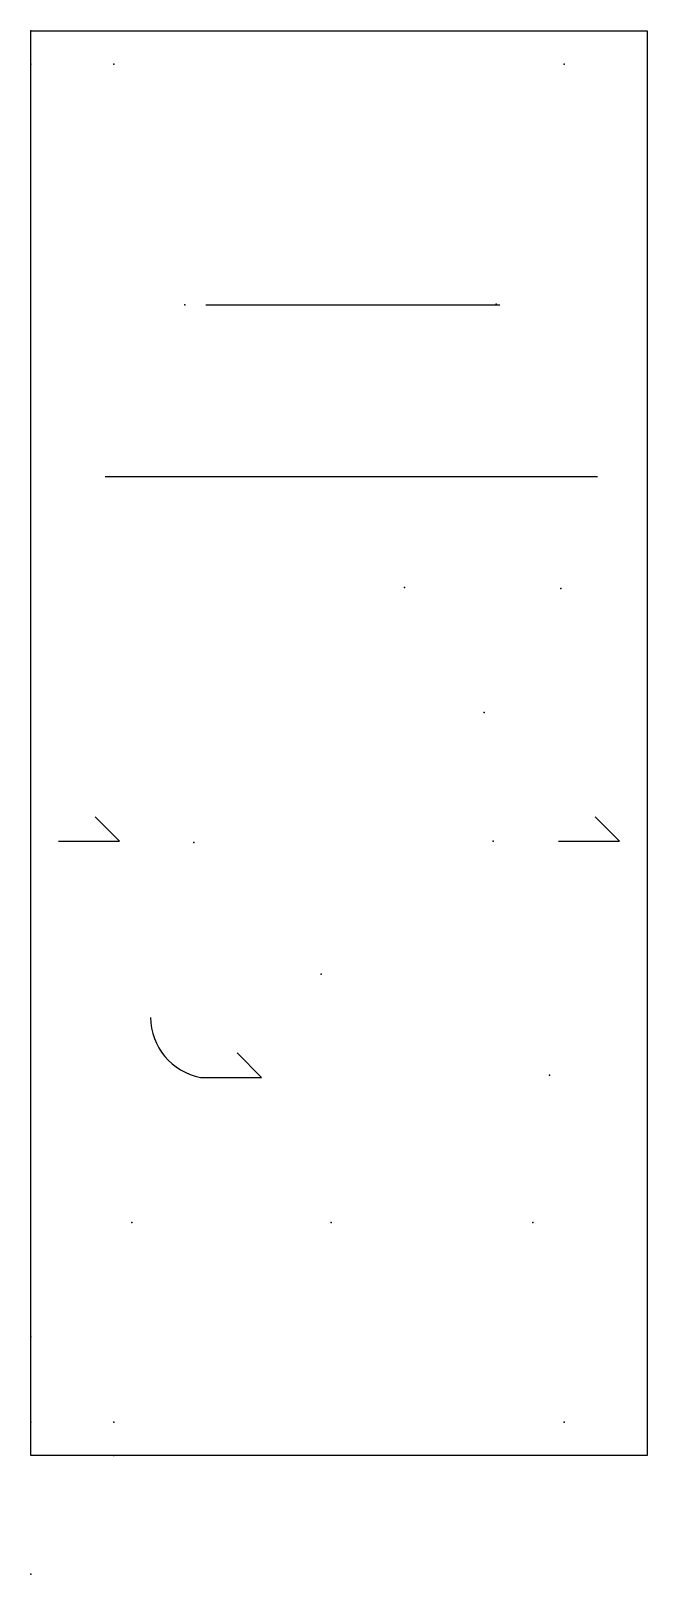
# Model space of a CAD drawing. Header units: millimetres. Extents: x 0 to 56, y -11 to 128.
import ezdxf

# ---------------------------------------------------------------- set-up
doc = ezdxf.new("R2010")
doc.units = ezdxf.units.MM
doc.layers.add('Default', color=70, linetype='Continuous')

msp = doc.modelspace()

# ---------------------------------------------------------------- linework, layer by layer
at = {"layer": 'Default'}
for points in [[(20.08, 0), (0, 0), (0, 128.5), (55.6, 128.5), (55.6, 0), (0, 0)], [(15.8, 103.8), (42.3, 103.8)], [(6.7, 88.3), (51.11, 88.3)], [(2.5, 55.4), (8, 55.4), (5.8, 57.6)], [(47.6, 55.4), (53.1, 55.4), (50.9, 57.6)]]:
    msp.add_lwpolyline(points, dxfattribs=at)
msp.add_lwpolyline([(10.8, 39.5, 0.358346), (15.3, 34.1), (20.8, 34.1), (18.6, 36.3)], format="xyb", dxfattribs=at)
for p in [(0, 128.5), (0, 125.5), (7.5, 125.5), (48.1, 125.5), (13.9, 103.8), (41.97, 103.86), (33.7, 78.3), (47.8, 78.2), (40.9, 67), (14.7, 55.3), (41.7, 55.4), (26.2, 43.4), (46.8, 34.3), (9.1, 21), (27.1, 21), (45.3, 21), (0, 10.71), (0, 10.71), (0, 3), (7.5, 3), (48.1, 3), (7.5, 0), (0, -10.71)]:
    msp.add_point(p, dxfattribs=at)

doc.saveas('drawing.dxf')
